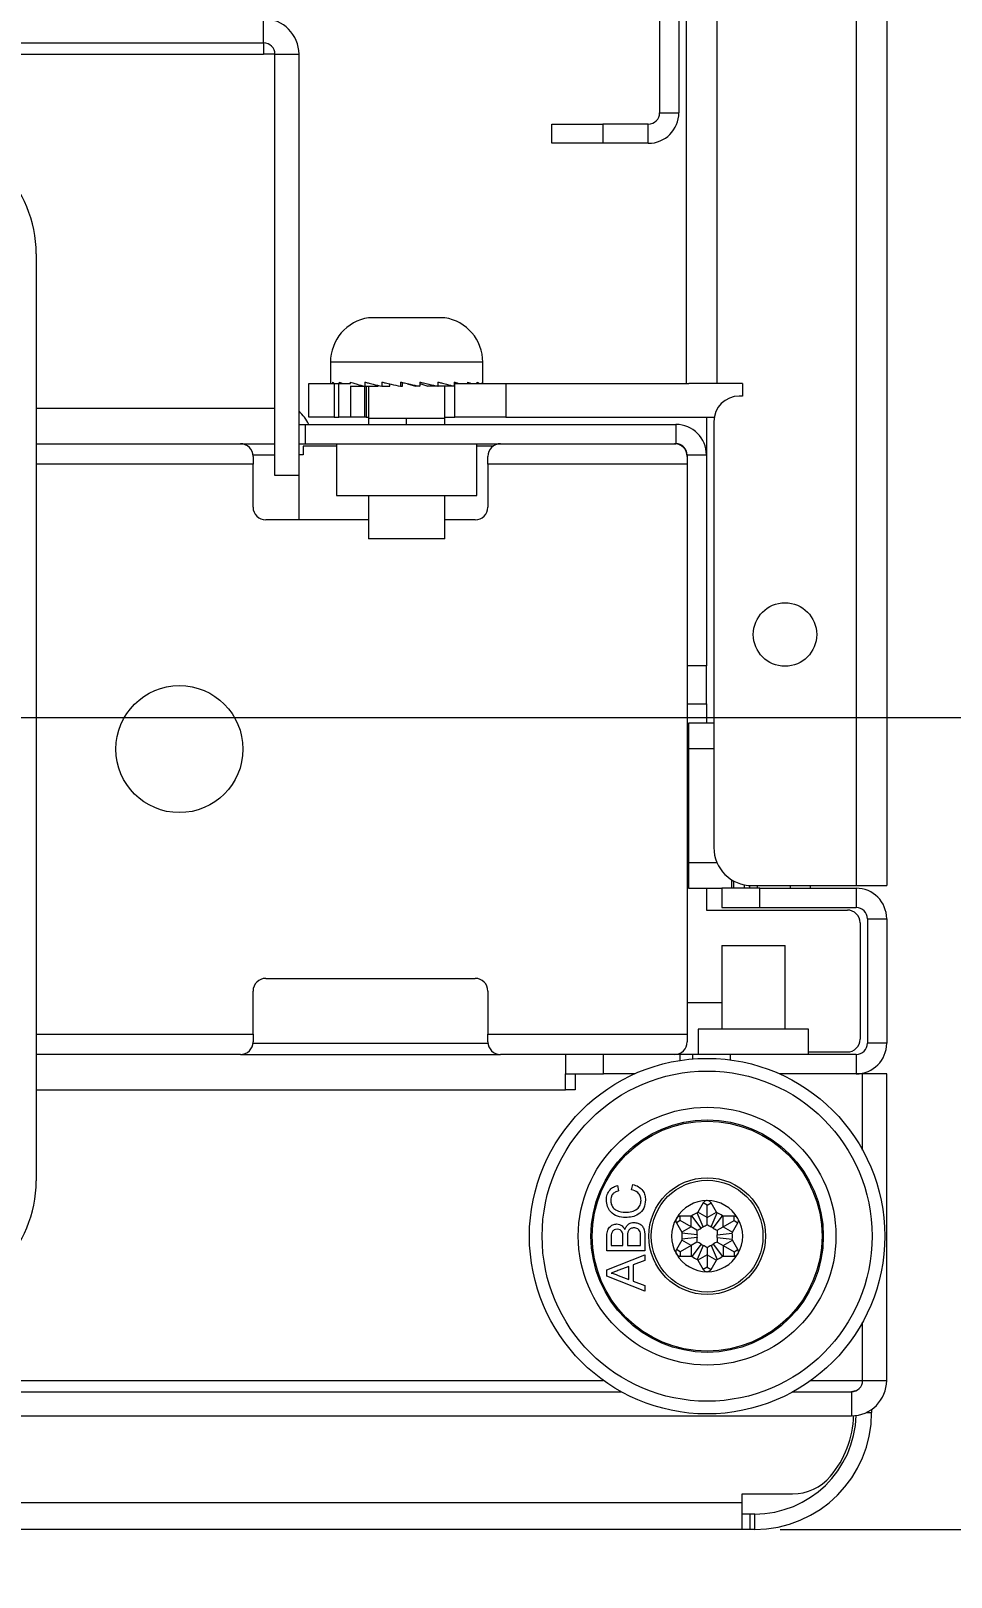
# Model space of a CAD drawing. Header units: inches. Extents: x 40138 to 76695, y -14500 to -5279.
# Drawn here: x 72483.9 to 72556.4, y -10813.6 to -10691.9 of the extents above; entities that cross this region are included whole.
import ezdxf

# ---------------------------------------------------------------- set-up
doc = ezdxf.new("R2010")
doc.units = ezdxf.units.IN
doc.header["$LTSCALE"] = 2
doc.header["$MEASUREMENT"] = 0
doc.header["$PDMODE"] = 35
doc.header["$PDSIZE"] = -1
doc.layers.add('M-ANNO-DIMS', color=7, linetype='Continuous', lineweight=13)
doc.layers.add('M-OBJECT-DETAILS', color=7, linetype='Continuous', lineweight=9)
doc.styles.get("Standard").update_dxf_attribs({"font": 'romans.shx', "width": 0.8})
doc.dimstyles.new('Details World Wide', dxfattribs={"dimscale": 4, "dimtxt": 4.5, "dimasz": 3.5, "dimexe": 0.75, "dimexo": 0.75, "dimgap": 0.75, "dimtad": 0, "dimtih": 1, "dimtoh": 1, "dimdec": 0, "dimzin": 4, "dimdsep": 46, "dimtxsty": 'Standard', "dimcen": 0, "dimclrd": 256, "dimclre": 256, "dimclrt": 256, "dimadec": 0, "dimazin": 1, "dimtfac": 1, "dimtdec": 0, "dimtmove": 0, "dimatfit": 3, "dimfxl": 1, "dimtolj": 1, "dimtzin": 0, "dimlwd": -1, "dimlwe": -1, "dimarcsym": 0})

# ---------------------------------------------------------------- blocks, each defined once
blk = doc.blocks.new('*D76')
at = {"layer": 'Defpoints', "color": 0, "transparency": 16777216}
for p in [(72451.82, -9804.96), (72709.68, -9804.96), (72451.82, -10745.95)]:
    blk.add_point(p, dxfattribs=at)
at = {"layer": 'M-ANNO-DIMS', "transparency": 16777216}
for p, q in [((72454.82, -9804.96), (72712.68, -9804.96)), ((72709.68, -9818.96), (72709.68, -10347.13)), ((72709.68, -10731.95), (72709.68, -10494.56)), ((72454.82, -10745.95), (72712.68, -10745.95))]:
    blk.add_line(p, q, dxfattribs=at)
for points in [[(72707.35, -9818.96), (72712.01, -9818.96), (72709.68, -9804.96)], [(72707.35, -10731.95), (72712.01, -10731.95), (72709.68, -10745.95)]]:
    blk.add_solid(points, dxfattribs=at)
at = {"layer": 'M-ANNO-DIMS', "transparency": 16777216, "insert": (72709.68, -10420.84), "char_height": 18, "attachment_point": 5}
blk.add_mtext('\\A1;941\\P [37.05]\\PCASTER\\PCENTER TO\\PCENTER', dxfattribs=at)
blk = doc.blocks.new('*D77')
at = {"layer": 'Defpoints', "color": 0, "transparency": 16777216}
for p in [(72709.68, -10745.95), (72539.92, -10809.9), (72709.68, -10809.9)]:
    blk.add_point(p, dxfattribs=at)
at = {"layer": 'M-ANNO-DIMS', "transparency": 16777216}
for p, q in [((72709.68, -10759.95), (72709.68, -10795.9)), ((72542.92, -10809.9), (72712.68, -10809.9)), ((72709.68, -10809.9), (72709.68, -10851.3)), ((72709.68, -10851.3), (72695.68, -10851.3))]:
    blk.add_line(p, q, dxfattribs=at)
for points in [[(72707.35, -10759.95), (72712.01, -10759.95), (72709.68, -10745.95)], [(72707.35, -10795.9), (72712.01, -10795.9), (72709.68, -10809.9)]]:
    blk.add_solid(points, dxfattribs=at)
at = {"layer": 'M-ANNO-DIMS', "transparency": 16777216, "insert": (72653.59, -10851.3), "char_height": 18, "attachment_point": 5}
blk.add_mtext('\\A1;64\\P [2.52]', dxfattribs=at)

msp = doc.modelspace()

# ---------------------------------------------------------------- linework, layer by layer
at = {"layer": 'M-OBJECT-DETAILS', "linetype": 'Continuous', "lineweight": 5}
for p, q in [((72548.912, -9791.7), (72548.912, -10759.2)), ((72551.32, -9791.7), (72551.32, -10759.2)), ((72535.551, -10719.648), (72535.551, -10289.95)), ((72537.959, -10719.648), (72537.959, -10289.95)), ((72533.428, -10671.243), (72533.428, -10698.335)), ((72534.947, -10671.243), (72534.947, -10698.335)), ((72502.234, -10692.84), (72502.234, -10690.943)), ((72001.806, -10692.84), (72502.234, -10692.84)), ((72405.02, -10693.729), (72502.234, -10693.729)), ((72502.234, -10692.84), (72502.234, -10693.729)), ((72503.123, -10693.729), (72502.234, -10693.729)), ((72503.123, -10726.897), (72503.123, -10693.729)), ((72503.123, -10693.729), (72505.02, -10693.729)), ((72505.02, -10726.897), (72505.02, -10693.729)), ((72533.428, -10698.335), (72534.947, -10698.335)), ((72524.947, -10700.743), (72524.947, -10699.224)), ((72524.947, -10699.224), (72528.947, -10699.224)), ((72528.947, -10699.224), (72528.947, -10700.743)), ((72532.539, -10699.224), (72528.947, -10699.224)), ((72532.539, -10700.743), (72532.539, -10699.224)), ((72528.947, -10700.743), (72524.947, -10700.743)), ((72532.539, -10700.743), (72528.947, -10700.743)), ((72484.32, -10709.445), (72484.32, -10782.445)), ((72513.5, -10714.478), (72510.5, -10714.478)), ((72516.5, -10714.478), (72513.5, -10714.478)), ((72507.5, -10717.978), (72507.5, -10719.563)), ((72513.5, -10717.978), (72507.5, -10717.978)), ((72519.5, -10717.978), (72513.5, -10717.978)), ((72519.5, -10719.648), (72519.5, -10717.978)), ((72505.801, -10722.305), (72505.801, -10719.648)), ((72505.801, -10719.648), (72507.801, -10719.648)), ((72507.5, -10719.541), (72507.5, -10719.648)), ((72507.665, -10719.541), (72507.665, -10719.648)), ((72507.801, -10719.648), (72507.801, -10722.305)), ((72507.801, -10719.648), (72508.164, -10719.648)), ((72508.164, -10722.305), (72508.164, -10719.648)), ((72508.164, -10719.648), (72509.07, -10719.648)), ((72508.195, -10719.541), (72508.195, -10719.648)), ((72509.059, -10719.541), (72509.059, -10719.648)), ((72509.059, -10719.878), (72510.49, -10719.878)), ((72509.07, -10719.878), (72509.07, -10722.305)), ((72510.202, -10719.541), (72510.202, -10719.878)), ((72510.202, -10719.878), (72511.264, -10719.878)), ((72510.207, -10722.305), (72510.207, -10719.878)), ((72510.301, -10719.878), (72510.301, -10722.305)), ((72510.5, -10719.878), (72510.5, -10722.378)), ((72511.264, -10719.878), (72511.264, -10719.808)), ((72511.552, -10719.541), (72511.552, -10719.878)), ((72511.552, -10719.878), (72512.18, -10719.878)), ((72512.18, -10719.878), (72512.18, -10719.686)), ((72513.025, -10719.541), (72513.025, -10719.878)), ((72513.025, -10719.878), (72513.178, -10719.878)), ((72513.178, -10719.878), (72513.178, -10719.541)), ((72513.568, -10719.67), (72514.196, -10719.878)), ((72514.527, -10719.878), (72514.196, -10719.878)), ((72514.527, -10719.541), (72514.527, -10719.878)), ((72514.527, -10719.656), (72515.171, -10719.878)), ((72515.965, -10719.878), (72515.171, -10719.878)), ((72515.965, -10719.541), (72515.965, -10719.878)), ((72515.965, -10719.849), (72516.04, -10719.878)), ((72517.248, -10719.878), (72516.04, -10719.878)), ((72516.5, -10722.378), (72516.5, -10719.878)), ((72517.305, -10719.878), (72516.75, -10719.878)), ((72517.248, -10719.541), (72517.248, -10719.878)), ((72517.301, -10722.305), (72517.301, -10719.648)), ((72517.301, -10719.648), (72521.301, -10719.648)), ((72518.295, -10719.541), (72518.295, -10719.648)), ((72519.041, -10719.541), (72519.041, -10719.648)), ((72519.439, -10719.541), (72519.439, -10719.648)), ((72521.301, -10719.648), (72521.301, -10722.305)), ((72521.301, -10719.648), (72535.721, -10719.648)), ((72537.959, -10719.648), (72535.721, -10719.648)), ((72539.959, -10719.648), (72537.959, -10719.648)), ((72539.959, -10719.648), (72539.959, -10720.648)), ((72484.32, -10721.611), (72503.123, -10721.611)), ((72539.959, -10720.648), (72539.701, -10720.648)), ((72505.02, -10722.878), (72505.52, -10722.878)), ((72505.52, -10722.878), (72534.712, -10722.878)), ((72505.52, -10724.397), (72505.52, -10722.878)), ((72507.801, -10722.305), (72505.801, -10722.305)), ((72507.801, -10722.305), (72508.164, -10722.305)), ((72509.07, -10722.305), (72508.164, -10722.305)), ((72510.207, -10722.305), (72509.07, -10722.305)), ((72510.301, -10722.305), (72510.207, -10722.305)), ((72510.301, -10722.305), (72510.5, -10722.305)), ((72510.5, -10722.378), (72510.5, -10722.878)), ((72510.5, -10722.378), (72513.5, -10722.378)), ((72513.5, -10722.878), (72513.5, -10722.378)), ((72513.5, -10722.378), (72516.5, -10722.378)), ((72516.5, -10722.305), (72517.301, -10722.305)), ((72516.5, -10722.878), (72516.5, -10722.378)), ((72521.301, -10722.305), (72517.301, -10722.305)), ((72521.301, -10722.305), (72537.73, -10722.305)), ((72534.712, -10722.878), (72534.712, -10724.397)), ((72537.12, -10722.305), (72537.12, -10725.286)), ((72537.701, -10722.648), (72537.701, -10756.2)), ((72484.32, -10724.397), (72500.401, -10724.397)), ((72500.401, -10724.397), (72503.123, -10724.397)), ((72501.394, -10725.286), (72503.123, -10725.286)), ((72501.401, -10725.397), (72501.401, -10725.997)), ((72505.02, -10724.397), (72505.52, -10724.397)), ((72505.347, -10725.286), (72505.02, -10725.286)), ((72505.347, -10724.596), (72505.347, -10725.286)), ((72507.975, -10724.596), (72505.347, -10724.596)), ((72505.52, -10724.397), (72534.712, -10724.397)), ((72507.975, -10724.397), (72507.975, -10728.477)), ((72519.025, -10728.477), (72519.025, -10724.397)), ((72520.302, -10724.596), (72519.025, -10724.596)), ((72519.901, -10725.997), (72519.901, -10725.397)), ((72535.272, -10724.596), (72535.199, -10724.596)), ((72535.601, -10725.286), (72537.12, -10725.286)), ((72535.601, -10725.286), (72535.601, -10741.878)), ((72537.12, -10725.286), (72537.12, -10741.878)), ((72501.401, -10725.997), (72484.32, -10725.997)), ((72501.401, -10729.397), (72501.401, -10725.997)), ((72519.901, -10725.997), (72519.901, -10729.397)), ((72535.601, -10725.997), (72519.901, -10725.997)), ((72505.02, -10726.897), (72503.123, -10726.897)), ((72505.02, -10730.397), (72505.02, -10726.897)), ((72507.975, -10728.477), (72519.025, -10728.477)), ((72510.5, -10728.477), (72510.5, -10731.878)), ((72516.5, -10731.878), (72516.5, -10728.477)), ((72510.5, -10730.397), (72502.401, -10730.397)), ((72518.901, -10730.397), (72516.5, -10730.397)), ((72513.5, -10731.878), (72510.5, -10731.878)), ((72516.5, -10731.878), (72513.5, -10731.878)), ((72537.12, -10741.878), (72535.601, -10741.878)), ((72535.601, -10741.878), (72535.601, -10744.878)), ((72537.12, -10744.878), (72537.12, -10741.878)), ((72535.601, -10744.878), (72535.601, -10770.9)), ((72535.601, -10744.878), (72537.12, -10744.878)), ((72537.12, -10744.878), (72537.12, -10746.4)), ((72537.701, -10746.4), (72535.7, -10746.4)), ((72535.7, -10746.4), (72535.7, -10748.4)), ((72535.7, -10748.4), (72535.7, -10757.4)), ((72535.7, -10748.4), (72537.701, -10748.4)), ((72535.7, -10757.4), (72535.7, -10759.4)), ((72537.951, -10757.4), (72535.7, -10757.4)), ((72535.7, -10759.4), (72538.32, -10759.4)), ((72537.12, -10759.4), (72537.12, -10761.118)), ((72538.32, -10759.4), (72538.32, -10760.919)), ((72541.32, -10759.4), (72538.32, -10759.4)), ((72539.116, -10759.4), (72539.116, -10758.747)), ((72539.275, -10759.4), (72539.275, -10758.84)), ((72540.105, -10759.4), (72540.105, -10759.14)), ((72540.536, -10759.4), (72540.536, -10759.196)), ((72540.701, -10759.2), (72548.912, -10759.2)), ((72541.121, -10759.2), (72541.121, -10759.4)), ((72541.32, -10760.919), (72541.32, -10759.4)), ((72541.32, -10759.4), (72548.912, -10759.4)), ((72543.712, -10759.2), (72543.712, -10759.4)), ((72545.299, -10759.2), (72545.299, -10759.4)), ((72548.912, -10759.2), (72551.32, -10759.2)), ((72548.912, -10759.4), (72548.912, -10760.919)), ((72537.12, -10761.118), (72548.22, -10761.118)), ((72538.32, -10760.919), (72541.32, -10760.919)), ((72541.32, -10760.919), (72548.912, -10760.919)), ((72549.801, -10761.808), (72551.32, -10761.808)), ((72549.801, -10761.808), (72549.801, -10771.611)), ((72551.32, -10761.808), (72551.32, -10771.611)), ((72549.22, -10762.118), (72549.22, -10771.299)), ((72538.32, -10763.916), (72538.32, -10770.5)), ((72538.32, -10763.916), (72540.82, -10763.916)), ((72540.82, -10763.916), (72543.32, -10763.916)), ((72543.32, -10770.5), (72543.32, -10763.916)), ((72502.401, -10766.5), (72518.901, -10766.5)), ((72501.401, -10770.9), (72501.401, -10767.5)), ((72519.901, -10767.5), (72519.901, -10770.9)), ((72536.02, -10768.42), (72535.601, -10768.42)), ((72538.32, -10768.42), (72536.02, -10768.42)), ((72536.47, -10770.5), (72536.47, -10772.5)), ((72540.82, -10770.5), (72536.47, -10770.5)), ((72545.17, -10770.5), (72540.82, -10770.5)), ((72545.17, -10772.5), (72545.17, -10770.5)), ((72484.32, -10770.9), (72501.401, -10770.9)), ((72501.394, -10771.611), (72519.907, -10771.611)), ((72501.401, -10770.9), (72501.401, -10771.5)), ((72519.901, -10770.9), (72535.601, -10770.9)), ((72519.901, -10771.5), (72519.901, -10770.9)), ((72535.601, -10770.9), (72535.601, -10771.5)), ((72551.32, -10771.611), (72549.801, -10771.611)), ((72500.401, -10772.5), (72484.32, -10772.5)), ((72500.401, -10772.5), (72520.901, -10772.5)), ((72526.02, -10772.5), (72520.901, -10772.5)), ((72526.02, -10772.5), (72526.02, -10774.019)), ((72529.02, -10772.5), (72526.02, -10772.5)), ((72529.02, -10774.019), (72529.02, -10772.5)), ((72535.02, -10772.5), (72529.02, -10772.5)), ((72536.02, -10772.5), (72535.02, -10772.5)), ((72535.02, -10772.5), (72535.02, -10772.967)), ((72536.02, -10772.5), (72536.02, -10772.848)), ((72539.02, -10772.5), (72536.02, -10772.5)), ((72548.912, -10772.5), (72539.02, -10772.5)), ((72539.02, -10772.922), (72539.02, -10772.5)), ((72545.17, -10772.299), (72548.22, -10772.299)), ((72548.912, -10772.5), (72548.912, -10774.019)), ((72526.02, -10774.019), (72529.02, -10774.019)), ((72526.02, -10775.286), (72526.02, -10774.019)), ((72526.77, -10774.019), (72526.77, -10775.286)), ((72531.459, -10774.019), (72529.02, -10774.019)), ((72548.912, -10774.019), (72542.886, -10774.019)), ((72549.423, -10774.019), (72548.912, -10774.019)), ((72551.32, -10774.019), (72549.423, -10774.019)), ((72549.423, -10780.022), (72549.423, -10774.019)), ((72551.32, -10798.161), (72551.32, -10774.019)), ((72484.32, -10775.286), (72526.02, -10775.286)), ((72526.77, -10775.286), (72526.02, -10775.286)), ((72549.423, -10798.161), (72549.423, -10793.578)), ((72405.02, -10798.161), (72528.992, -10798.161)), ((72545.354, -10798.161), (72549.423, -10798.161)), ((72549.423, -10798.161), (72551.32, -10798.161)), ((71973.644, -10799.05), (72530.395, -10799.05)), ((72543.95, -10799.05), (72548.534, -10799.05)), ((72548.854, -10798.99), (72548.534, -10799.05)), ((72548.534, -10799.05), (72548.534, -10800.947)), ((71955.506, -10800.947), (72548.534, -10800.947)), ((72549.717, -10800.683), (72550.134, -10800.683)), ((72550.134, -10800.442), (72550.134, -10800.683)), ((72539.92, -10807.794), (72416.446, -10807.794)), ((72539.92, -10807.094), (72543.904, -10807.094)), ((72539.92, -10807.794), (72539.92, -10807.094)), ((72539.92, -10809.897), (72539.92, -10807.794)), ((72540.527, -10808.683), (72539.92, -10808.683)), ((72540.527, -10808.683), (72540.527, -10809.897)), ((72540.92, -10808.683), (72540.527, -10808.683)), ((72540.92, -10809.897), (72540.92, -10808.683)), ((72539.92, -10809.897), (72416.446, -10809.897)), ((72540.527, -10809.897), (72539.92, -10809.897)), ((72540.92, -10809.897), (72540.527, -10809.897))]:
    msp.add_line(p, q, dxfattribs=at)
at = {"layer": 'M-OBJECT-DETAILS', "linetype": 'Continuous', "lineweight": 0}
for p, q in [((72531.214, -10783.146), (72531.312, -10782.723)), ((72530.106, -10782.8), (72530.197, -10783.223)), ((72536.86, -10786.064), (72536.392, -10784.959)), ((72536.867, -10784.177), (72536.44, -10784.917)), ((72537.173, -10785.34), (72536.44, -10784.917)), ((72537.173, -10784.353), (72536.867, -10784.177)), ((72537.173, -10784.353), (72537.478, -10784.177)), ((72537.173, -10785.34), (72537.173, -10784.353)), ((72537.173, -10785.34), (72537.906, -10784.917)), ((72537.906, -10784.917), (72537.478, -10784.177)), ((72537.485, -10786.064), (72537.953, -10784.959)), ((72535.054, -10785.577), (72534.748, -10785.753)), ((72534.748, -10785.753), (72535.175, -10786.493)), ((72535.054, -10785.577), (72535.054, -10785.224)), ((72535.908, -10786.07), (72535.054, -10785.577)), ((72535.908, -10786.07), (72535.175, -10786.493)), ((72535.908, -10786.07), (72535.908, -10785.224)), ((72536.372, -10786.338), (72535.908, -10786.07)), ((72536.691, -10786.161), (72535.968, -10785.203)), ((72537.173, -10785.876), (72537.173, -10785.34)), ((72537.654, -10786.161), (72538.377, -10785.203)), ((72537.973, -10786.338), (72538.437, -10786.07)), ((72538.437, -10786.07), (72538.437, -10785.224)), ((72538.437, -10786.07), (72539.292, -10785.577)), ((72538.437, -10786.07), (72539.17, -10786.493)), ((72539.17, -10786.493), (72539.598, -10785.753)), ((72539.292, -10785.577), (72539.292, -10785.224)), ((72539.292, -10785.577), (72539.598, -10785.753)), ((72529.273, -10787.954), (72529.273, -10786.831)), ((72529.619, -10786.959), (72529.619, -10787.531)), ((72529.619, -10787.531), (72530.542, -10787.531)), ((72530.542, -10787.531), (72530.542, -10786.912)), ((72530.888, -10786.87), (72530.888, -10787.531)), ((72530.888, -10787.531), (72531.927, -10787.531)), ((72531.927, -10787.531), (72531.927, -10786.821)), ((72532.273, -10786.828), (72532.273, -10787.954)), ((72535.175, -10787.107), (72534.748, -10787.847)), ((72535.908, -10787.53), (72535.054, -10788.024)), ((72535.908, -10787.53), (72535.175, -10787.107)), ((72536.379, -10786.702), (72535.188, -10786.555)), ((72536.379, -10786.898), (72535.188, -10787.045)), ((72536.372, -10787.262), (72535.908, -10787.53)), ((72535.908, -10787.53), (72535.908, -10788.377)), ((72536.691, -10787.439), (72535.968, -10788.397)), ((72536.86, -10787.537), (72536.392, -10788.641)), ((72537.485, -10787.537), (72537.953, -10788.641)), ((72537.654, -10787.439), (72538.377, -10788.397)), ((72537.967, -10786.702), (72539.158, -10786.555)), ((72537.967, -10786.898), (72539.158, -10787.045)), ((72537.973, -10787.262), (72538.437, -10787.53)), ((72538.437, -10787.53), (72539.17, -10787.107)), ((72538.437, -10787.53), (72539.292, -10788.024)), ((72538.437, -10787.53), (72538.437, -10788.377)), ((72539.598, -10787.847), (72539.17, -10787.107)), ((72532.273, -10787.954), (72529.273, -10787.954)), ((72529.273, -10789.465), (72532.273, -10788.274)), ((72532.273, -10788.723), (72531.35, -10789.064)), ((72532.273, -10788.274), (72532.273, -10788.723)), ((72535.054, -10788.024), (72534.748, -10787.847)), ((72535.054, -10788.024), (72535.054, -10788.377)), ((72537.173, -10788.26), (72536.44, -10788.684)), ((72536.44, -10788.684), (72536.867, -10789.424)), ((72537.173, -10787.724), (72537.173, -10788.26)), ((72537.173, -10788.26), (72537.173, -10789.247)), ((72537.173, -10788.26), (72537.906, -10788.684)), ((72537.478, -10789.424), (72537.906, -10788.684)), ((72539.292, -10788.024), (72539.598, -10787.847)), ((72539.292, -10788.024), (72539.292, -10788.377)), ((72529.273, -10789.943), (72529.273, -10789.465)), ((72532.273, -10791.134), (72529.273, -10789.943)), ((72530.173, -10789.909), (72531.003, -10790.216)), ((72531.003, -10789.192), (72530.215, -10789.483)), ((72531.003, -10790.216), (72531.003, -10789.192)), ((72531.35, -10789.064), (72531.35, -10790.343)), ((72537.173, -10789.247), (72536.867, -10789.424)), ((72537.173, -10789.247), (72537.478, -10789.424)), ((72531.35, -10790.343), (72532.273, -10790.685)), ((72532.273, -10790.685), (72532.273, -10791.134))]:
    msp.add_line(p, q, dxfattribs=at)
at = {"layer": 'M-OBJECT-DETAILS', "linetype": 'Continuous', "lineweight": 5}
for centre, radius in [((72543.306, -10739.424), 2.5), ((72495.601, -10748.449), 5)]:
    msp.add_circle(centre, radius, dxfattribs=at)
at = {"layer": 'M-OBJECT-DETAILS', "linetype": 'Continuous', "lineweight": 0}
for radius in [14, 13, 10.15, 9.15, 9.05, 4.6, 4.4]:
    msp.add_circle((72537.173, -10786.8), radius, dxfattribs=at)
at = {"layer": 'M-OBJECT-DETAILS', "linetype": 'Continuous', "lineweight": 5}
for centre, radius, start, end in [((72502.234, -10693.729), 2.786, 0, 90), ((72502.234, -10693.729), 0.889, 0, 90), ((72532.539, -10698.335), 0.889, 270, 0), ((72532.539, -10698.335), 2.408, 270, 0), ((72474.82, -10709.445), 9.5, 0, 90), ((72511.041, -10717.978), 3.542, 98.79741, 180), ((72515.958, -10717.978), 3.542, 0, 81.20259), ((72503.041, -10724.099), 3, 24.02063, 48.73054), ((72539.701, -10722.648), 2, 90, 180), ((72534.712, -10725.286), 2.408, 0, 90), ((72500.401, -10725.397), 1, 0, 90), ((72520.901, -10725.397), 1, 90, 180), ((72534.601, -10725.397), 1, 0, 90), ((72534.712, -10725.286), 0.889, 0, 90), ((72502.401, -10729.397), 1, 180, 270), ((72518.901, -10729.397), 1, 270, 0), ((72540.701, -10756.2), 3, 180, 270), ((72548.912, -10761.808), 2.408, 0, 90), ((72548.22, -10762.118), 1, 0, 90), ((72548.912, -10761.808), 0.889, 0, 90), ((72502.401, -10767.5), 1, 90, 180), ((72518.901, -10767.5), 1, 0, 90), ((72500.401, -10771.5), 1, 270, 0), ((72520.901, -10771.5), 1, 180, 270), ((72534.601, -10771.5), 1, 270, 0), ((72548.22, -10771.299), 1, 270, 0), ((72548.912, -10771.611), 2.408, 270, 0), ((72548.912, -10771.611), 0.889, 270, 0), ((72474.82, -10782.445), 9.5, 270, 0), ((72548.534, -10798.161), 0.889, 270, 0), ((72548.534, -10798.161), 2.786, 270, 0), ((72540.92, -10800.683), 9.214, 270, 0), ((72540.92, -10800.683), 8, 270, 358.29791), ((72540.92, -10800.683), 7.8, 319.92078, 358.104), ((72543.904, -10803.194), 3.9, 270, 319.92078)]:
    msp.add_arc(centre, radius, start, end, dxfattribs=at)
at = {"layer": 'M-OBJECT-DETAILS', "linetype": 'Continuous', "lineweight": 0}
for centre, radius, start, end in [((72537.173, -10786.8), 2.8, 90, 150), ((72537.173, -10786.8), 2, 112.97323, 127.02677), ((72537.173, -10786.8), 2.8, 30, 90), ((72537.173, -10786.8), 2, 52.97323, 67.02677), ((72537.173, -10786.8), 2.8, 150, 210), ((72535.908, -10785.124), 1.3, 290.914, 307.02677), ((72535.088, -10786.543), 1.3, 352.97323, 9.086), ((72537.173, -10786.8), 0.8, 112.97323, 127.02677), ((72536.353, -10784.867), 1.3, 292.97323, 309.086), ((72537.992, -10784.867), 1.3, 230.914, 247.02677), ((72537.173, -10786.8), 0.8, 52.97323, 67.02677), ((72538.437, -10785.124), 1.3, 232.97323, 249.086), ((72539.257, -10786.543), 1.3, 170.914, 187.02677), ((72537.173, -10786.8), 2.8, 330, 30), ((72537.173, -10786.8), 2, 172.97323, 187.02677), ((72535.088, -10787.057), 1.3, 350.914, 7.02677), ((72535.908, -10788.477), 1.3, 52.97323, 69.086), ((72537.173, -10786.8), 0.8, 172.97323, 187.02677), ((72537.173, -10786.8), 0.8, 232.97323, 247.02677), ((72536.353, -10788.734), 1.3, 50.914, 67.02677), ((72537.992, -10788.734), 1.3, 112.97323, 129.086), ((72537.173, -10786.8), 0.8, 292.97323, 307.02677), ((72538.437, -10788.477), 1.3, 110.914, 127.02677), ((72539.257, -10787.057), 1.3, 172.97323, 189.086), ((72537.173, -10786.8), 0.8, 352.97323, 7.02677), ((72537.173, -10786.8), 2, 352.97323, 7.02677), ((72537.173, -10786.8), 2.8, 210, 270), ((72537.173, -10786.8), 2, 232.97323, 247.02677), ((72537.173, -10786.8), 2.8, 270, 330), ((72537.173, -10786.8), 2, 292.97323, 307.02677)]:
    msp.add_arc(centre, radius, start, end, dxfattribs=at)
at = {"layer": 'M-OBJECT-DETAILS', "linetype": 'Continuous', "lineweight": 5}
for points, knots in [([(72507.665, -10719.541), (72507.688, -10719.563), (72507.727, -10719.599), (72507.779, -10719.635), (72507.799, -10719.648)], [0, 0, 0, 0, 0.6275984, 1, 1, 1, 1]), ([(72508.195, -10719.541), (72508.243, -10719.563), (72508.318, -10719.599), (72508.407, -10719.635), (72508.44, -10719.648)], [0, 0, 0, 0, 0.6275783, 1, 1, 1, 1]), ([(72509.059, -10719.541), (72509.128, -10719.563), (72509.299, -10719.62), (72509.668, -10719.731), (72509.997, -10719.821), (72510.202, -10719.878)], [0, 0, 0, 0, 0.1997089, 0.498374, 1, 1, 1, 1]), ([(72510.202, -10719.541), (72510.287, -10719.563), (72510.498, -10719.62), (72510.941, -10719.731), (72511.317, -10719.821), (72511.552, -10719.878)], [0, 0, 0, 0, 0.19972125, 0.49836848, 1, 1, 1, 1]), ([(72511.552, -10719.541), (72511.648, -10719.563), (72511.886, -10719.62), (72512.374, -10719.731), (72512.774, -10719.821), (72513.025, -10719.878)], [0, 0, 0, 0, 0.1997227, 0.4983683, 1, 1, 1, 1]), ([(72513.025, -10719.541), (72513.125, -10719.563), (72513.375, -10719.62), (72513.879, -10719.731), (72514.277, -10719.821), (72514.527, -10719.878)], [0, 0, 0, 0, 0.1997235, 0.4983684, 1, 1, 1, 1]), ([(72514.527, -10719.541), (72514.626, -10719.563), (72514.872, -10719.62), (72515.359, -10719.731), (72515.732, -10719.821), (72515.965, -10719.878)], [0, 0, 0, 0, 0.1997102, 0.4983739, 1, 1, 1, 1]), ([(72515.965, -10719.541), (72516.056, -10719.563), (72516.283, -10719.62), (72516.722, -10719.731), (72517.045, -10719.821), (72517.248, -10719.878)], [0, 0, 0, 0, 0.19973097, 0.49837462, 1, 1, 1, 1]), ([(72517.248, -10719.541), (72517.326, -10719.563), (72517.45, -10719.599), (72517.565, -10719.635), (72517.607, -10719.648)], [0, 0, 0, 0, 0.6276079, 1, 1, 1, 1]), ([(72518.295, -10719.541), (72518.355, -10719.563), (72518.451, -10719.599), (72518.534, -10719.635), (72518.565, -10719.648)], [0, 0, 0, 0, 0.6275793, 1, 1, 1, 1]), ([(72519.041, -10719.541), (72519.079, -10719.563), (72519.14, -10719.599), (72519.186, -10719.635), (72519.204, -10719.648)], [0, 0, 0, 0, 0.6275917, 1, 1, 1, 1])]:
    msp.add_open_spline(points, degree=3, knots=knots, dxfattribs=at)
at = {"layer": 'M-OBJECT-DETAILS', "linetype": 'Continuous', "lineweight": 0}
for points, knots in [([(72531.312, -10782.723), (72531.466, -10782.773), (72531.773, -10782.872), (72532.108, -10783.189), (72532.286, -10783.569), (72532.303, -10783.821), (72532.311, -10783.948)], [0, 0, 0, 0, 0.2802492, 0.5595391, 0.7795934, 1, 1, 1, 1]), ([(72529.234, -10783.956), (72529.245, -10783.809), (72529.267, -10783.516), (72529.484, -10783.156), (72529.78, -10782.915), (72529.997, -10782.838), (72530.106, -10782.8)], [0, 0, 0, 0, 0.28007148, 0.55945517, 0.77953843, 1, 1, 1, 1]), ([(72530.197, -10783.223), (72530.104, -10783.256), (72529.917, -10783.322), (72529.704, -10783.508), (72529.594, -10783.744), (72529.585, -10783.899), (72529.58, -10783.977)], [0, 0, 0, 0, 0.2805696, 0.5597383, 0.7796714, 1, 1, 1, 1]), ([(72532.311, -10783.948), (72532.295, -10784.173), (72532.262, -10784.621), (72531.806, -10785.095), (72531.272, -10785.302), (72530.924, -10785.326), (72530.75, -10785.339)], [0, 0, 0, 0, 0.27996341, 0.55808482, 0.77891198, 1, 1, 1, 1]), ([(72531.965, -10783.988), (72531.954, -10783.872), (72531.931, -10783.642), (72531.677, -10783.291), (72531.389, -10783.201), (72531.214, -10783.146)], [0, 0, 0, 0, 0.2807154, 0.5609, 1, 1, 1, 1]), ([(72530.75, -10785.339), (72530.534, -10785.322), (72530.102, -10785.29), (72529.572, -10784.956), (72529.281, -10784.465), (72529.25, -10784.126), (72529.234, -10783.956)], [0, 0, 0, 0, 0.2804921, 0.5595716, 0.7796137, 1, 1, 1, 1]), ([(72529.58, -10783.977), (72529.588, -10784.083), (72529.602, -10784.295), (72529.763, -10784.578), (72530.132, -10784.869), (72530.494, -10784.896), (72530.749, -10784.915)], [0, 0, 0, 0, 0.18722482, 0.37390809, 0.5607417, 1, 1, 1, 1]), ([(72530.749, -10784.915), (72530.91, -10784.907), (72531.231, -10784.89), (72531.662, -10784.716), (72531.921, -10784.368), (72531.95, -10784.114), (72531.965, -10783.988)], [0, 0, 0, 0, 0.281243, 0.5607013, 0.7801284, 1, 1, 1, 1]), ([(72536.44, -10784.917), (72536.434, -10784.925), (72536.423, -10784.941), (72536.404, -10784.953), (72536.394, -10784.958), (72536.392, -10784.959)], [0, 0, 0, 0, 0.4730119, 0.9183649, 1, 1, 1, 1]), ([(72537.173, -10784), (72537.14, -10784.003), (72537.072, -10784.008), (72536.977, -10784.053), (72536.908, -10784.113), (72536.878, -10784.159), (72536.867, -10784.177)], [0, 0, 0, 0, 0.25220424, 0.53061298, 0.823549, 1, 1, 1, 1]), ([(72537.478, -10784.177), (72537.456, -10784.145), (72537.41, -10784.081), (72537.304, -10784.018), (72537.219, -10784.001), (72537.176, -10784), (72537.173, -10784)], [0, 0, 0, 0, 0.33194257, 0.665713, 0.97051362, 1, 1, 1, 1]), ([(72537.953, -10784.959), (72537.944, -10784.954), (72537.927, -10784.945), (72537.913, -10784.928), (72537.907, -10784.918), (72537.906, -10784.917)], [0, 0, 0, 0, 0.4537035, 0.908807, 1, 1, 1, 1]), ([(72529.273, -10786.831), (72529.277, -10786.698), (72529.286, -10786.432), (72529.451, -10786.086), (72529.739, -10785.88), (72529.946, -10785.852), (72530.05, -10785.839)], [0, 0, 0, 0, 0.2811272, 0.5600337, 0.780116, 1, 1, 1, 1]), ([(72530.088, -10786.262), (72530.006, -10786.271), (72529.884, -10786.284), (72529.746, -10786.376), (72529.604, -10786.579), (72529.612, -10786.791), (72529.619, -10786.959)], [0, 0, 0, 0, 0.24952281, 0.37502789, 0.50025097, 1, 1, 1, 1]), ([(72530.05, -10785.839), (72530.128, -10785.847), (72530.283, -10785.864), (72530.53, -10786.009), (72530.633, -10786.183), (72530.696, -10786.289)], [0, 0, 0, 0, 0.2803631, 0.5608133, 1, 1, 1, 1]), ([(72530.506, -10786.552), (72530.487, -10786.504), (72530.449, -10786.408), (72530.303, -10786.283), (72530.169, -10786.27), (72530.088, -10786.262)], [0, 0, 0, 0, 0.2808602, 0.5610946, 1, 1, 1, 1]), ([(72530.696, -10786.289), (72530.727, -10786.201), (72530.791, -10786.027), (72530.979, -10785.843), (72531.196, -10785.738), (72531.341, -10785.728), (72531.413, -10785.723)], [0, 0, 0, 0, 0.2802194, 0.5596923, 0.7797211, 1, 1, 1, 1]), ([(72531.407, -10786.146), (72531.322, -10786.156), (72531.193, -10786.169), (72531.05, -10786.267), (72530.89, -10786.471), (72530.889, -10786.693), (72530.888, -10786.87)], [0, 0, 0, 0, 0.2497946, 0.3755551, 0.5011753, 1, 1, 1, 1]), ([(72531.912, -10786.565), (72531.896, -10786.498), (72531.863, -10786.367), (72531.726, -10786.228), (72531.566, -10786.156), (72531.46, -10786.15), (72531.407, -10786.146)], [0, 0, 0, 0, 0.2803069, 0.5590339, 0.7793968, 1, 1, 1, 1]), ([(72531.413, -10785.723), (72531.512, -10785.733), (72531.71, -10785.751), (72531.978, -10785.897), (72532.25, -10786.246), (72532.263, -10786.588), (72532.273, -10786.828)], [0, 0, 0, 0, 0.1871393, 0.3743118, 0.5607974, 1, 1, 1, 1]), ([(72534.748, -10785.4), (72534.734, -10785.429), (72534.705, -10785.491), (72534.696, -10785.596), (72534.713, -10785.686), (72534.738, -10785.735), (72534.748, -10785.753)], [0, 0, 0, 0, 0.25224935, 0.53060439, 0.82358654, 1, 1, 1, 1]), ([(72535.054, -10785.224), (72535.015, -10785.227), (72534.936, -10785.235), (72534.829, -10785.296), (72534.771, -10785.36), (72534.75, -10785.397), (72534.748, -10785.4)], [0, 0, 0, 0, 0.33200146, 0.66574297, 0.9706514, 1, 1, 1, 1]), ([(72535.908, -10785.224), (72535.869, -10785.224), (72535.579, -10785.224), (72535.297, -10785.224), (72535.054, -10785.224)], [0, 0, 0, 0, 0.1363715, 1, 1, 1, 1]), ([(72535.968, -10785.203), (72535.96, -10785.209), (72535.943, -10785.219), (72535.921, -10785.223), (72535.91, -10785.224), (72535.908, -10785.224)], [0, 0, 0, 0, 0.4529641, 0.9084274, 1, 1, 1, 1]), ([(72538.437, -10785.224), (72538.427, -10785.223), (72538.408, -10785.221), (72538.388, -10785.211), (72538.378, -10785.204), (72538.377, -10785.203)], [0, 0, 0, 0, 0.4734378, 0.9190912, 1, 1, 1, 1]), ([(72539.292, -10785.224), (72539.258, -10785.224), (72538.978, -10785.224), (72538.69, -10785.224), (72538.437, -10785.224)], [0, 0, 0, 0, 0.1198407, 1, 1, 1, 1]), ([(72539.598, -10785.4), (72539.579, -10785.373), (72539.54, -10785.317), (72539.454, -10785.258), (72539.367, -10785.227), (72539.312, -10785.225), (72539.292, -10785.224)], [0, 0, 0, 0, 0.2522295, 0.5305886, 0.8235686, 1, 1, 1, 1]), ([(72539.598, -10785.753), (72539.614, -10785.718), (72539.647, -10785.646), (72539.647, -10785.523), (72539.62, -10785.44), (72539.599, -10785.403), (72539.598, -10785.4)], [0, 0, 0, 0, 0.3319584, 0.6656814, 0.9705308, 1, 1, 1, 1]), ([(72530.542, -10786.912), (72530.542, -10786.844), (72530.542, -10786.723), (72530.517, -10786.604), (72530.506, -10786.552)], [0, 0, 0, 0, 0.5603611, 1, 1, 1, 1]), ([(72531.927, -10786.821), (72531.927, -10786.773), (72531.927, -10786.687), (72531.917, -10786.602), (72531.912, -10786.565)], [0, 0, 0, 0, 0.5601179, 1, 1, 1, 1]), ([(72535.175, -10786.493), (72535.179, -10786.502), (72535.188, -10786.52), (72535.189, -10786.542), (72535.188, -10786.554), (72535.188, -10786.555)], [0, 0, 0, 0, 0.4727826, 0.9181501, 1, 1, 1, 1]), ([(72535.188, -10787.045), (72535.188, -10787.055), (72535.189, -10787.075), (72535.181, -10787.095), (72535.176, -10787.105), (72535.175, -10787.107)], [0, 0, 0, 0, 0.4534395, 0.9094608, 1, 1, 1, 1]), ([(72539.17, -10787.107), (72539.166, -10787.098), (72539.158, -10787.08), (72539.156, -10787.058), (72539.157, -10787.047), (72539.158, -10787.045)], [0, 0, 0, 0, 0.4725701, 0.9185675, 1, 1, 1, 1]), ([(72539.158, -10786.555), (72539.157, -10786.545), (72539.157, -10786.525), (72539.164, -10786.505), (72539.169, -10786.495), (72539.17, -10786.493)], [0, 0, 0, 0, 0.4537038, 0.9091219, 1, 1, 1, 1]), ([(72534.748, -10787.847), (72534.731, -10787.883), (72534.699, -10787.954), (72534.698, -10788.078), (72534.725, -10788.16), (72534.746, -10788.197), (72534.748, -10788.2)], [0, 0, 0, 0, 0.3319584, 0.6656814, 0.9705308, 1, 1, 1, 1]), ([(72534.748, -10788.2), (72534.766, -10788.227), (72534.805, -10788.283), (72534.891, -10788.343), (72534.978, -10788.373), (72535.033, -10788.376), (72535.054, -10788.377)], [0, 0, 0, 0, 0.2522335, 0.5305971, 0.8234883, 1, 1, 1, 1]), ([(72535.054, -10788.377), (72535.297, -10788.377), (72535.579, -10788.377), (72535.869, -10788.377), (72535.908, -10788.377)], [0, 0, 0, 0, 0.8636285, 1, 1, 1, 1]), ([(72535.908, -10788.377), (72535.918, -10788.377), (72535.937, -10788.379), (72535.958, -10788.389), (72535.967, -10788.396), (72535.968, -10788.397)], [0, 0, 0, 0, 0.4729873, 0.9188328, 1, 1, 1, 1]), ([(72536.392, -10788.641), (72536.401, -10788.646), (72536.419, -10788.656), (72536.433, -10788.672), (72536.439, -10788.682), (72536.44, -10788.684)], [0, 0, 0, 0, 0.4531488, 0.9088238, 1, 1, 1, 1]), ([(72537.906, -10788.684), (72537.911, -10788.675), (72537.922, -10788.659), (72537.941, -10788.647), (72537.952, -10788.642), (72537.953, -10788.641)], [0, 0, 0, 0, 0.4732796, 0.9185646, 1, 1, 1, 1]), ([(72538.377, -10788.397), (72538.386, -10788.391), (72538.403, -10788.381), (72538.424, -10788.377), (72538.435, -10788.377), (72538.437, -10788.377)], [0, 0, 0, 0, 0.4530863, 0.9084563, 1, 1, 1, 1]), ([(72538.437, -10788.377), (72538.69, -10788.377), (72538.978, -10788.377), (72539.258, -10788.377), (72539.292, -10788.377)], [0, 0, 0, 0, 0.8801593, 1, 1, 1, 1]), ([(72539.292, -10788.377), (72539.331, -10788.373), (72539.409, -10788.366), (72539.516, -10788.305), (72539.574, -10788.24), (72539.596, -10788.203), (72539.598, -10788.2)], [0, 0, 0, 0, 0.3320354, 0.6657989, 0.9706762, 1, 1, 1, 1]), ([(72539.598, -10788.2), (72539.611, -10788.171), (72539.641, -10788.109), (72539.649, -10788.004), (72539.632, -10787.914), (72539.607, -10787.865), (72539.598, -10787.847)], [0, 0, 0, 0, 0.25232227, 0.53060257, 0.82358586, 1, 1, 1, 1]), ([(72530.215, -10789.483), (72530.104, -10789.525), (72529.905, -10789.598), (72529.706, -10789.672), (72529.619, -10789.704)], [0, 0, 0, 0, 0.5600316, 1, 1, 1, 1]), ([(72529.619, -10789.704), (72529.726, -10789.733), (72529.917, -10789.784), (72530.095, -10789.871), (72530.173, -10789.909)], [0, 0, 0, 0, 0.55992018, 1, 1, 1, 1]), ([(72536.867, -10789.424), (72536.89, -10789.455), (72536.935, -10789.52), (72537.042, -10789.582), (72537.126, -10789.6), (72537.169, -10789.6), (72537.173, -10789.6)], [0, 0, 0, 0, 0.3318425, 0.6657016, 0.9705126, 1, 1, 1, 1]), ([(72537.173, -10789.6), (72537.205, -10789.597), (72537.273, -10789.592), (72537.368, -10789.547), (72537.437, -10789.487), (72537.467, -10789.441), (72537.478, -10789.424)], [0, 0, 0, 0, 0.2522438, 0.5305721, 0.8235361, 1, 1, 1, 1])]:
    msp.add_open_spline(points, degree=3, knots=knots, dxfattribs=at)

# ---------------------------------------------------------------- dimensions: what is measured, and where the dimension line sits
at = {"layer": 'M-ANNO-DIMS'}
dim = msp.add_linear_dim(base=(72709.679, -9804.955), p1=(72451.82, -10745.945), p2=(72451.82, -9804.955), angle=90, text='<>\\PCASTER\\PCENTER TO\\PCENTER', dimstyle='Details World Wide', override={"dimpost": '\\X'}, dxfattribs=at)
dim.commit()
dim.dimension.update_dxf_attribs({"geometry": '*D76', "text_midpoint": (72709.679, -10420.844), "dimtype": 160})
dim = msp.add_linear_dim(base=(72709.679, -10809.897), p1=(72709.679, -10745.945), p2=(72539.92, -10809.897), angle=90, dimstyle='Details World Wide', override={"dimpost": '\\X'}, dxfattribs=at)
dim.commit()
dim.dimension.update_dxf_attribs({"geometry": '*D77', "text_midpoint": (72653.594, -10851.302), "dimtype": 160})

doc.saveas('drawing.dxf')
